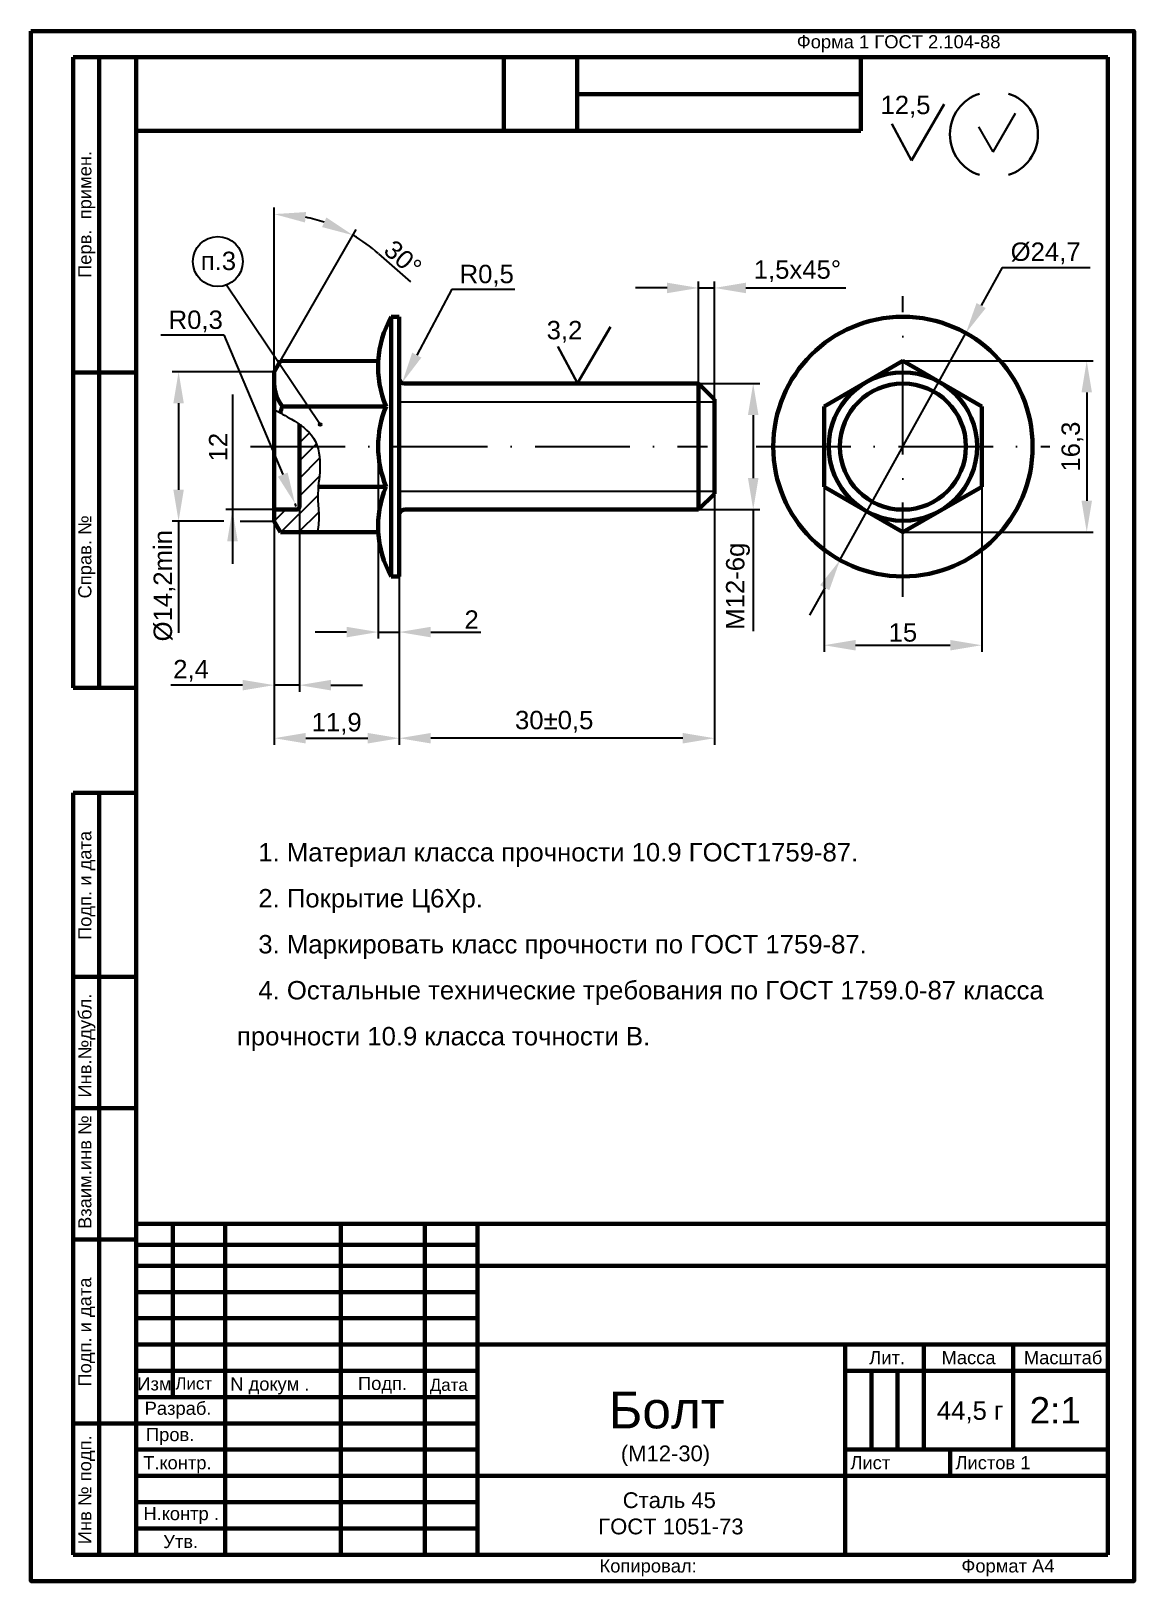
# Model space of a CAD drawing. Extents: x -1209 to -999, y 325 to 620.
import ezdxf

# ---------------------------------------------------------------- set-up
doc = ezdxf.new("R2010")
doc.units = 0
doc.linetypes.add('ACAD_ISO04W100', pattern=[30, 24, -3, 0, -3])
doc.linetypes.add('ACAD_ISO10W100', pattern=[18, 12, -3, 0, -3])
doc.layers.get('0').update_dxf_attribs({"linetype": 'CONTINUOUS'})
doc.layers.get('Defpoints').update_dxf_attribs({"linetype": 'CONTINUOUS'})
for name, color, linetype, lineweight in [('Осевуха', 210, 'ACAD_ISO10W100', 25), ('Основная', 41, 'CONTINUOUS', 60), ('Размерная', 91, 'CONTINUOUS', 25), ('текст', 50, 'CONTINUOUS', 25)]:
    doc.layers.add(name, color=color, linetype=linetype, lineweight=lineweight)
doc.styles.get("Standard").update_dxf_attribs({"font": 'arial.ttf'})
doc.dimstyles.new('ISO-25_WS', dxfattribs={"dimtxt": 3.5, "dimasz": 6, "dimexe": 1.25, "dimexo": 0.01, "dimtad": 1, "dimdec": 4, "dimdsep": 46, "dimtxsty": 'STANDARD', "dimcen": 6, "dimadec": 0, "dimazin": 0, "dimtfac": 1, "dimtdec": 4, "dimtmove": 0, "dimatfit": 3, "dimfxl": 1, "dimtolj": 1, "dimtzin": 0, "dimarcsym": 0})

# ---------------------------------------------------------------- blocks, each defined once
blk = doc.blocks.new('*D143')
at = {"layer": 'Defpoints', "color": 0, "linetype": 'Continuous', "transparency": 16777216}
for p in [(-1030.81, 562.7), (-1054.78, 519.5)]:
    blk.add_point(p, dxfattribs=at)
at = {"layer": 'Размерная', "color": 0, "linetype": 'Continuous', "lineweight": -2, "transparency": 16777216}
for p, q in [((-1023.9, 575.16), (-1027.9, 567.95)), ((-1054.78, 519.5), (-1030.81, 562.7)), ((-1057.69, 514.25), (-1060.6, 509.01))]:
    blk.add_line(p, q, dxfattribs=at)
at = {"layer": 'Размерная', "color": 0, "linetype": 'Continuous', "transparency": 16777216}
for points in [[(-1028.78, 568.43), (-1027.03, 567.46), (-1030.81, 562.7)], [(-1058.56, 514.74), (-1056.81, 513.77), (-1054.78, 519.5)]]:
    blk.add_solid(points, dxfattribs=at)
blk = doc.blocks.new('*D138')
at = {"layer": 'Defpoints', "color": 0, "linetype": 'Continuous', "transparency": 16777216}
for p in [(-1138.16, 553.22), (-1137.7, 554.1)]:
    blk.add_point(p, dxfattribs=at)
at = {"layer": 'Размерная', "color": 0, "linetype": 'Continuous', "lineweight": -2, "transparency": 16777216}
blk.add_line((-1128.69, 571.06), (-1135.35, 558.52), dxfattribs=at)
at = {"layer": 'Размерная', "color": 0, "linetype": 'Continuous', "transparency": 16777216}
blk.add_solid([(-1136.23, 558.99), (-1134.47, 558.05), (-1138.16, 553.22)], dxfattribs=at)
blk = doc.blocks.new('*D137')
at = {"layer": 'Defpoints', "color": 0, "linetype": 'Continuous', "transparency": 16777216}
for p in [(-1081.7, 571.3), (-1081.7, 550.1), (-1078.7, 549.6)]:
    blk.add_point(p, dxfattribs=at)
at = {"layer": 'Размерная', "color": 0, "linetype": 'Continuous', "lineweight": -2, "transparency": 16777216}
for p, q in [((-1081.7, 550.11), (-1081.7, 572.55)), ((-1078.7, 549.61), (-1078.7, 572.55)), ((-1087.7, 571.3), (-1093.7, 571.3)), ((-1081.7, 571.3), (-1078.7, 571.3)), ((-1072.7, 571.3), (-1053.68, 571.3))]:
    blk.add_line(p, q, dxfattribs=at)
at = {"layer": 'Размерная', "color": 0, "linetype": 'Continuous', "transparency": 16777216}
for points in [[(-1087.7, 572.3), (-1087.7, 570.3), (-1081.7, 571.3)], [(-1072.7, 572.3), (-1072.7, 570.3), (-1078.7, 571.3)]]:
    blk.add_solid(points, dxfattribs=at)
blk = doc.blocks.new('*D135')
at = {"layer": 'Defpoints', "color": 0, "linetype": 'Continuous', "transparency": 16777216}
for p in [(-1042.8, 557.4), (-1042.8, 524.8), (-1007.8, 524.8)]:
    blk.add_point(p, dxfattribs=at)
at = {"layer": 'Размерная', "color": 0, "linetype": 'Continuous', "lineweight": -2, "transparency": 16777216}
for p, q in [((-1042.79, 557.4), (-1006.55, 557.4)), ((-1007.8, 551.4), (-1007.8, 530.8)), ((-1042.79, 524.8), (-1006.55, 524.8))]:
    blk.add_line(p, q, dxfattribs=at)
at = {"layer": 'Размерная', "color": 0, "linetype": 'Continuous', "transparency": 16777216}
for points in [[(-1008.8, 551.4), (-1006.8, 551.4), (-1007.8, 557.4)], [(-1008.8, 530.8), (-1006.8, 530.8), (-1007.8, 524.8)]]:
    blk.add_solid(points, dxfattribs=at)
at = {"layer": 'Размерная', "color": 0, "linetype": 'Continuous', "transparency": 16777216, "insert": (-1010.53, 541.1), "char_height": 3.5, "attachment_point": 5, "rotation": 90}
blk.add_mtext('\\A1;16,3', dxfattribs=at)
blk = doc.blocks.new('*D133')
at = {"layer": 'Defpoints', "color": 0, "linetype": 'Continuous', "transparency": 16777216}
for p in [(-1158.53, 530.25), (-1158.3, 529.7)]:
    blk.add_point(p, dxfattribs=at)
at = {"layer": 'Размерная', "color": 0, "linetype": 'Continuous', "lineweight": -2, "transparency": 16777216}
for p, q in [((-1172.1, 562.36), (-1160.86, 535.78)), ((-1158.3, 529.7), (-1158.53, 530.25))]:
    blk.add_line(p, q, dxfattribs=at)
at = {"layer": 'Размерная', "color": 0, "linetype": 'Continuous', "transparency": 16777216}
blk.add_solid([(-1159.94, 536.17), (-1161.79, 535.39), (-1158.53, 530.25)], dxfattribs=at)
blk = doc.blocks.new('*D131')
at = {"layer": 'Defpoints', "color": 0, "linetype": 'Continuous', "transparency": 16777216}
for p in [(-1157.29, 584.89), (-1162.5, 555.35), (-1162.5, 555.35), (-1161.31, 557.4), (-1162.5, 526.85)]:
    blk.add_point(p, dxfattribs=at)
at = {"layer": 'Размерная', "color": 0, "linetype": 'Continuous', "lineweight": -2, "transparency": 16777216}
for p, q in [((-1162.5, 555.36), (-1162.5, 586.6)), ((-1161.31, 557.41), (-1146.87, 582.41)), ((-1142.63, 577.82), (-1136.55, 572.45))]:
    blk.add_line(p, q, dxfattribs=at)
for start, end in [(71.4789, 78.5211), (48.5211, 60)]:
    blk.add_arc((-1162.5, 555.35), 30, start, end, dxfattribs=at)
at = {"layer": 'Размерная', "color": 0, "linetype": 'Continuous', "transparency": 16777216}
for points in [[(-1156.63, 583.75), (-1156.43, 585.74), (-1162.5, 585.35)], [(-1152.56, 584.71), (-1153.38, 582.88), (-1147.5, 581.33)]]:
    blk.add_solid(points, dxfattribs=at)
at = {"layer": 'Размерная', "color": 0, "linetype": 'Continuous', "transparency": 16777216, "insert": (-1137.99, 576.95), "char_height": 3.5, "attachment_point": 5, "rotation": 318.5211}
blk.add_mtext('\\A1;30°', dxfattribs=at)
blk = doc.blocks.new('*D142')
at = {"layer": 'Defpoints', "color": 0, "linetype": 'Continuous', "transparency": 16777216}
for p in [(-1078.7, 532.1), (-1138.7, 516.4), (-1138.7, 485.6)]:
    blk.add_point(p, dxfattribs=at)
at = {"layer": 'Размерная', "color": 0, "linetype": 'Continuous', "lineweight": -2, "transparency": 16777216}
for p, q in [((-1078.7, 532.09), (-1078.7, 484.35)), ((-1138.7, 516.39), (-1138.7, 484.35)), ((-1084.7, 485.6), (-1132.7, 485.6))]:
    blk.add_line(p, q, dxfattribs=at)
at = {"layer": 'Размерная', "color": 0, "linetype": 'Continuous', "transparency": 16777216}
for points in [[(-1132.7, 486.6), (-1132.7, 484.6), (-1138.7, 485.6)], [(-1084.7, 486.6), (-1084.7, 484.6), (-1078.7, 485.6)]]:
    blk.add_solid(points, dxfattribs=at)
blk = doc.blocks.new('*D141')
at = {"layer": 'Defpoints', "color": 0, "linetype": 'Continuous', "transparency": 16777216}
for p in [(-1162.5, 526.89), (-1138.7, 516.4), (-1138.7, 485.6)]:
    blk.add_point(p, dxfattribs=at)
at = {"layer": 'Размерная', "color": 0, "linetype": 'Continuous', "lineweight": -2, "transparency": 16777216}
for p, q in [((-1162.5, 526.88), (-1162.5, 484.35)), ((-1138.7, 516.39), (-1138.7, 484.35)), ((-1156.5, 485.6), (-1144.7, 485.6))]:
    blk.add_line(p, q, dxfattribs=at)
at = {"layer": 'Размерная', "color": 0, "linetype": 'Continuous', "transparency": 16777216}
for points in [[(-1156.5, 486.6), (-1156.5, 484.6), (-1162.5, 485.6)], [(-1144.7, 486.6), (-1144.7, 484.6), (-1138.7, 485.6)]]:
    blk.add_solid(points, dxfattribs=at)
at = {"layer": 'Размерная', "color": 0, "linetype": 'Continuous', "transparency": 16777216, "insert": (-1150.6, 488.33), "char_height": 3.5, "attachment_point": 5}
blk.add_mtext('\\A1;11,9', dxfattribs=at)
blk = doc.blocks.new('*D140')
at = {"layer": 'Defpoints', "color": 0, "linetype": 'Continuous', "transparency": 16777216}
for p in [(-1162.5, 529.1), (-1157.7, 529.7), (-1162.5, 495.7)]:
    blk.add_point(p, dxfattribs=at)
at = {"layer": 'Размерная', "color": 0, "linetype": 'Continuous', "lineweight": -2, "transparency": 16777216}
for p, q in [((-1162.5, 529.09), (-1162.5, 494.45)), ((-1157.7, 529.69), (-1157.7, 494.45)), ((-1168.5, 495.7), (-1182.17, 495.7)), ((-1157.7, 495.7), (-1162.5, 495.7)), ((-1151.7, 495.7), (-1145.7, 495.7))]:
    blk.add_line(p, q, dxfattribs=at)
at = {"layer": 'Размерная', "color": 0, "linetype": 'Continuous', "transparency": 16777216}
for points in [[(-1168.5, 496.7), (-1168.5, 494.7), (-1162.5, 495.7)], [(-1151.7, 496.7), (-1151.7, 494.7), (-1157.7, 495.7)]]:
    blk.add_solid(points, dxfattribs=at)
at = {"layer": 'Размерная', "color": 0, "linetype": 'Continuous', "transparency": 16777216, "insert": (-1178.33, 498.43), "char_height": 3.5, "attachment_point": 5}
blk.add_mtext('\\A1;2,4', dxfattribs=at)
blk = doc.blocks.new('*D139')
at = {"layer": 'Defpoints', "color": 0, "linetype": 'Continuous', "transparency": 16777216}
for p in [(-1162.49, 555.36), (-1180.7, 526.89), (-1172.1, 526.89)]:
    blk.add_point(p, dxfattribs=at)
at = {"layer": 'Размерная', "color": 0, "linetype": 'Continuous', "lineweight": -2, "transparency": 16777216}
for p, q in [((-1162.5, 555.36), (-1181.95, 555.36)), ((-1180.7, 549.36), (-1180.7, 532.89)), ((-1172.11, 526.89), (-1181.95, 526.89)), ((-1180.7, 526.89), (-1180.7, 505.67))]:
    blk.add_line(p, q, dxfattribs=at)
at = {"layer": 'Размерная', "color": 0, "linetype": 'Continuous', "transparency": 16777216}
for points in [[(-1181.7, 549.36), (-1179.7, 549.36), (-1180.7, 555.36)], [(-1181.7, 532.89), (-1179.7, 532.89), (-1180.7, 526.89)]]:
    blk.add_solid(points, dxfattribs=at)
blk = doc.blocks.new('*D132')
at = {"layer": 'Defpoints', "color": 0, "linetype": 'Continuous', "transparency": 16777216}
for p in [(-1142.7, 541.1), (-1138.7, 541.1), (-1138.7, 505.8)]:
    blk.add_point(p, dxfattribs=at)
at = {"layer": 'Размерная', "color": 0, "linetype": 'Continuous', "lineweight": -2, "transparency": 16777216}
for p, q in [((-1142.7, 541.09), (-1142.7, 504.55)), ((-1138.7, 541.09), (-1138.7, 504.55)), ((-1148.7, 505.8), (-1154.7, 505.8)), ((-1142.7, 505.8), (-1138.7, 505.8)), ((-1132.7, 505.8), (-1123.13, 505.8))]:
    blk.add_line(p, q, dxfattribs=at)
at = {"layer": 'Размерная', "color": 0, "linetype": 'Continuous', "transparency": 16777216}
for points in [[(-1148.7, 506.8), (-1148.7, 504.8), (-1142.7, 505.8)], [(-1132.7, 506.8), (-1132.7, 504.8), (-1138.7, 505.8)]]:
    blk.add_solid(points, dxfattribs=at)
at = {"layer": 'Размерная', "color": 0, "linetype": 'Continuous', "transparency": 16777216, "insert": (-1124.91, 508.18), "char_height": 3.5, "attachment_point": 5}
blk.add_mtext('\\A1;2', dxfattribs=at)
blk = doc.blocks.new('*D134')
at = {"layer": 'Defpoints', "color": 0, "linetype": 'Continuous', "transparency": 16777216}
for p in [(-1057.8, 533.46), (-1027.8, 533.46), (-1027.8, 503.3)]:
    blk.add_point(p, dxfattribs=at)
at = {"layer": 'Размерная', "color": 0, "linetype": 'Continuous', "lineweight": -2, "transparency": 16777216}
for p, q in [((-1057.8, 533.45), (-1057.8, 502.05)), ((-1027.8, 533.45), (-1027.8, 502.05)), ((-1051.8, 503.3), (-1033.8, 503.3))]:
    blk.add_line(p, q, dxfattribs=at)
at = {"layer": 'Размерная', "color": 0, "linetype": 'Continuous', "transparency": 16777216}
for points in [[(-1051.8, 504.3), (-1051.8, 502.3), (-1057.8, 503.3)], [(-1033.8, 504.3), (-1033.8, 502.3), (-1027.8, 503.3)]]:
    blk.add_solid(points, dxfattribs=at)
at = {"layer": 'Размерная', "color": 0, "linetype": 'Continuous', "transparency": 16777216, "insert": (-1042.8, 505.71), "char_height": 3.5, "attachment_point": 5}
blk.add_mtext('\\A1;15', dxfattribs=at)
blk = doc.blocks.new('*D136')
at = {"layer": 'Defpoints', "color": 0, "linetype": 'Continuous', "transparency": 16777216}
for p in [(-1087, 553.1), (-1087, 529.1), (-1071.3, 529.1)]:
    blk.add_point(p, dxfattribs=at)
at = {"layer": 'Размерная', "color": 0, "linetype": 'Continuous', "lineweight": -2, "transparency": 16777216}
for p, q in [((-1086.99, 553.1), (-1070.05, 553.1)), ((-1071.3, 547.1), (-1071.3, 535.1)), ((-1086.99, 529.1), (-1070.05, 529.1)), ((-1071.3, 529.1), (-1071.3, 505.96))]:
    blk.add_line(p, q, dxfattribs=at)
at = {"layer": 'Размерная', "color": 0, "linetype": 'Continuous', "transparency": 16777216}
for points in [[(-1072.3, 547.1), (-1070.3, 547.1), (-1071.3, 553.1)], [(-1072.3, 535.1), (-1070.3, 535.1), (-1071.3, 529.1)]]:
    blk.add_solid(points, dxfattribs=at)
at = {"layer": 'Размерная', "color": 0, "linetype": 'Continuous', "transparency": 16777216, "insert": (-1074.2, 514.53), "char_height": 3.5, "attachment_point": 5, "rotation": 90}
blk.add_mtext('\\A1;M12-6g', dxfattribs=at)
blk = doc.blocks.new('frame')
at = {"color": 7, "lineweight": 60}
blk.add_lwpolyline([(-1208.8, 620.2), (-998.8, 620.2), (-998.8, 325.2), (-1208.8, 325.2)], close=True, dxfattribs=at)

msp = doc.modelspace()

# ---------------------------------------------------------------- hatches: boundary and pattern name
at = {"layer": 'текст', "linetype": 'Continuous'}
h = msp.add_hatch(dxfattribs=at)
h.set_pattern_fill('ANSI31', scale=0.75, style=0)
h.set_pattern_definition([(45, (-697.4, 325.2), (-1.683798, 1.683798), [])])
edge = h.paths.add_edge_path()
edge.add_spline(control_points=[(-1154.2777, 524.80598), (-1154.04803, 526.20514), (-1153.8931, 528.27953), (-1154.44098, 532.18519), (-1153.6037, 536.39338), (-1153.85413, 539.78364), (-1154.27333, 541.1)], knot_values=[6.387050123, 6.387050123, 6.387050123, 6.387050123, 7.813083189, 9.516021826, 12.2234191, 14.293119706, 14.293119706, 14.293119706, 14.293119706], degree=3, periodic=0)
edge.add_line((-1154.27333, 541.1), (-1157.69579, 541.1))
edge.add_line((-1157.69579, 541.1), (-1157.69579, 529.7))
edge.add_arc((-1158.29579, 529.7), 0.6, -90, 0, ccw=False)
edge.add_line((-1158.29579, 529.1), (-1162.49579, 529.1))
edge.add_line((-1162.49579, 529.1), (-1162.49579, 526.85))
edge.add_line((-1162.49579, 526.85), (-1161.31272, 524.80086))
edge.add_line((-1161.31272, 524.80086), (-1154.2777, 524.80598))
edge = h.paths.add_edge_path()
edge.add_spline(control_points=[(-1154.27333, 541.1), (-1154.45394, 541.66715), (-1155.19978, 543.35374), (-1156.62649, 544.60118), (-1157.69579, 545.34284)], knot_values=[3.595928698, 3.595928698, 3.595928698, 3.595928698, 4.487646671, 6.387050123, 6.387050123, 6.387050123, 6.387050123], degree=3, periodic=0)
edge.add_line((-1157.69579, 545.34284), (-1157.69579, 541.1))
edge.add_line((-1157.69579, 541.1), (-1154.27333, 541.1))
msp.add_hatch(color=7, dxfattribs=at).paths.add_polyline_path([(-1153.47908, 545.3078, 1), (-1153.97908, 545.3078, 1)])

# ---------------------------------------------------------------- linework, layer by layer
at = {"color": 7, "lineweight": 60}
for p, q in [((-1200.8, 615.2), (-1200.8, 495.2)), ((-1188.8, 615.2), (-1200.8, 615.2)), ((-1195.8, 495.2), (-1195.8, 615.2)), ((-1188.8, 330.2), (-1188.8, 615.2)), ((-1188.8, 615.2), (-1003.8, 615.2)), ((-1118.8, 601.2), (-1118.8, 615.2)), ((-1104.8, 601.2), (-1104.8, 615.2)), ((-1050.8, 601.2), (-1050.8, 615.2)), ((-1003.8, 615.2), (-1003.8, 330.2)), ((-1104.8, 608.2), (-1050.8, 608.2)), ((-1188.8, 601.2), (-1118.8, 601.2)), ((-1118.8, 601.2), (-1104.8, 601.2)), ((-1104.8, 601.2), (-1050.8, 601.2)), ((-1188.8, 555.2), (-1200.8, 555.2)), ((-1200.8, 495.2), (-1188.8, 495.2)), ((-1200.8, 330.2), (-1200.8, 475.2)), ((-1200.8, 475.2), (-1188.8, 475.2)), ((-1195.8, 475.2), (-1195.8, 330.2)), ((-1200.8, 440.2), (-1188.8, 440.2)), ((-1200.8, 415.2), (-1188.8, 415.2)), ((-1003.8, 393.2), (-1188.8, 393.2)), ((-1181.8, 393.2), (-1181.8, 360.2)), ((-1171.8, 393.2), (-1171.8, 330.2)), ((-1149.8, 393.2), (-1149.8, 330.2)), ((-1133.8, 393.2), (-1133.8, 330.2)), ((-1123.8, 330.2), (-1123.8, 393.2)), ((-1200.8, 390.2), (-1188.8, 390.2)), ((-1123.8, 389.2), (-1188.8, 389.2)), ((-1003.8, 385.2), (-1188.8, 385.2)), ((-1188.8, 380.2), (-1123.8, 380.2)), ((-1188.8, 375.2), (-1123.8, 375.2)), ((-1003.8, 370.2), (-1188.8, 370.2)), ((-1053.8, 370.2), (-1053.8, 330.2)), ((-1038.8, 370.2), (-1038.8, 350.2)), ((-1021.8, 370.2), (-1021.8, 350.2)), ((-1188.8, 365.2), (-1123.8, 365.2)), ((-1053.8, 365.2), (-1003.8, 365.2)), ((-1048.8, 365.2), (-1048.8, 350.2)), ((-1043.8, 365.2), (-1043.8, 350.2)), ((-1188.8, 360.2), (-1123.8, 360.2)), ((-1200.8, 355.2), (-1123.8, 355.2)), ((-1188.8, 350.2), (-1123.8, 350.2)), ((-1053.8, 350.2), (-1003.8, 350.2)), ((-1033.8, 350.2), (-1033.8, 345.2)), ((-1188.8, 345.2), (-1003.8, 345.2)), ((-1188.8, 340.2), (-1123.8, 340.2)), ((-1188.8, 335.2), (-1123.8, 335.2)), ((-1188.8, 330.2), (-1200.8, 330.2)), ((-1003.8, 330.2), (-1188.8, 330.2))]:
    msp.add_line(p, q, dxfattribs=at)
at = {"layer": 'Осевуха', "color": 7, "ltscale": 1.5}
for p, q in [((-1042.79579, 512.4875), (-1042.79579, 569.7125)), ((-1167, 541.1), (-1080, 541.1)), ((-1070.74474, 541.1), (-1014.84684, 541.1))]:
    msp.add_line(p, q, dxfattribs=at)
at = {"layer": 'Осевуха', "color": 7, "linetype": 'Continuous'}
for p, q in [((-1138.69579, 549.6), (-1115.26837, 549.6)), ((-1115.26837, 549.6), (-1078.69951, 549.6)), ((-1138.69579, 532.6), (-1114.38998, 532.6)), ((-1114.38998, 532.6), (-1078.69951, 532.6))]:
    msp.add_line(p, q, dxfattribs=at)
at = {"layer": 'Основная', "color": 7, "linetype": 'Continuous'}
for p, q in [((-1140.19579, 565.8), (-1140.19579, 516.4)), ((-1138.69579, 565.8), (-1140.19579, 565.8)), ((-1138.69579, 565.8), (-1138.69579, 528.1)), ((-1162.49579, 555.35), (-1161.31272, 557.39914)), ((-1162.49579, 555.35), (-1162.49579, 526.85)), ((-1142.6879, 557.38559), (-1161.31272, 557.39914)), ((-1042.79579, 557.4), (-1057.79579, 548.73975)), ((-1042.79579, 557.4), (-1027.79579, 548.73975)), ((-1137.69579, 553.1), (-1116.7, 553.1)), ((-1116.7, 553.1), (-1081.69951, 553.1)), ((-1081.69951, 553.1), (-1081.69951, 529.1)), ((-1081.69951, 553.1), (-1078.69579, 550.09628)), ((-1141.19579, 548.73975), (-1160.89579, 548.73975)), ((-1078.69951, 550.1), (-1078.69951, 532.1)), ((-1057.79579, 533.46025), (-1057.79579, 548.73975)), ((-1027.79579, 533.46025), (-1027.79579, 548.73975)), ((-1157.69579, 545.34284), (-1157.69579, 529.7)), ((-1141.18379, 533.46025), (-1154.10578, 533.46025)), ((-1081.69951, 529.1), (-1078.69951, 532.1)), ((-1042.79579, 524.8), (-1057.79579, 533.46025)), ((-1042.79579, 524.8), (-1027.79579, 533.46025)), ((-1162.49579, 529.1), (-1158.29579, 529.1)), ((-1138.69579, 528.1), (-1138.69579, 516.4)), ((-1137.69579, 529.1), (-1114.5, 529.1)), ((-1114.5, 529.1), (-1081.69951, 529.1)), ((-1162.49579, 526.85), (-1161.31272, 524.80086)), ((-1142.6879, 524.81441), (-1161.31272, 524.80086)), ((-1138.69579, 516.4), (-1140.19579, 516.4))]:
    msp.add_line(p, q, dxfattribs=at)
for radius in [24.7, 14.12543, 12]:
    msp.add_circle((-1042.79579, 541.1), radius, dxfattribs=at)
for centre, radius, start, end in [((-1123.48087, 556.27326), 19.23922, 150.3188536, 203.0522801), ((-1155.05512, 553.36069), 7.44759, 182.756525, 218.3498849), ((-1137.69579, 554.1), 1, 180, 270), ((-1143.4565, 541.1), 19.03929, 156.3428923, 160.2638875), ((-1122.56505, 541.11463), 20.13075, 157.7418824, 202.3481139), ((-1123.48087, 525.92674), 19.23922, 156.9477199, 209.6811464), ((-1158.29579, 529.7), 0.6, 270, 0), ((-1137.69579, 528.1), 1, 90, 180)]:
    msp.add_arc(centre, radius, start, end, dxfattribs=at)
at = {"layer": 'Размерная', "color": 7, "lineweight": 30}
for p, q in [((-1041.16248, 595.52376), (-1034.91248, 606.27376)), ((-1041.16248, 595.52376), (-1044.91248, 602.52376)), ((-1104.72248, 553.17376), (-1098.47248, 563.92376)), ((-1104.72248, 553.17376), (-1108.47248, 560.17376))]:
    msp.add_line(p, q, dxfattribs=at)
at = {"layer": 'Размерная', "color": 7, "linetype": 'Continuous'}
for p, q in [((-1025.59531, 597.2), (-1028.34531, 601.96314)), ((-1025.59531, 597.2), (-1021.34531, 604.56122)), ((-1023.9, 575.16062), (-1007.13581, 575.16062)), ((-1153.72908, 545.3078), (-1171.59819, 571.84656)), ((-1128.68942, 571.06062), (-1116.69579, 571.06062)), ((-1184.09153, 562.36062), (-1172.0979, 562.36062)), ((-1170.44191, 551), (-1170.44191, 529.1)), ((-1159.89804, 529.1), (-1171.69191, 529.1)), ((-1170.44191, 529.1), (-1170.44191, 518.8)), ((-1169, 526.88823), (-1162.49579, 526.88823))]:
    msp.add_line(p, q, dxfattribs=at)
msp.add_circle((-1173.22908, 576.3078), 4.75, dxfattribs=at)
at = {"layer": 'Размерная', "color": 7, "lineweight": 30}
for centre, start, end in [((-1025.71324, 600.53625), 107.9034043, 252.0965957), ((-1025.21173, 600.53625), 287.9034043, 72.0965957)]:
    msp.add_arc(centre, 8.12993, start, end, dxfattribs=at)
at = {"layer": 'Размерная', "color": 7, "linetype": 'Continuous'}
msp.add_open_spline([(-1162.49579, 548.12204), (-1161.39748, 547.54815), (-1158.6777, 546.07934), (-1154.21662, 543.0534), (-1153.48848, 536.97247), (-1154.44098, 532.18519), (-1153.8931, 528.27953), (-1154.04803, 526.20514), (-1154.2777, 524.80598)], degree=3, knots=[0.855533678, 0.855533678, 0.855533678, 0.855533678, 2.729468813, 5.49533215, 8.456750729, 11.164148003, 12.86708664, 14.293119706, 14.293119706, 14.293119706, 14.293119706], dxfattribs=at)
msp.add_solid([(-1169.44191, 523.1), (-1171.44191, 523.1), (-1170.44191, 529.1)], dxfattribs=at)
at = {"layer": 'текст', "color": 7, "linetype": 'Continuous'}
msp.add_circle((-1153.72908, 545.3078), 0.25, dxfattribs=at)

# ---------------------------------------------------------------- block references
at = {"layer": 'Размерная', "linetype": 'Continuous'}
msp.add_blockref('frame', (0, 0), dxfattribs=at)

# ---------------------------------------------------------------- texts
at = {"color": 7, "lineweight": 25, "char_height": 2.5, "attachment_point": 1, "rotation": 90}
for s, insert, width in [('{\\fArial|b0|i0|c204|p34;Перв.  примен.}', (-1199.8, 573.2), 95), ('{\\fArial|b0|i0|c204|p34;Подп. и дата}', (-1199.8133, 362.2), 26), ('{\\fArial|b0|i0|c204|p34;Инв № подп.}', (-1199.8133, 332.2), 26)]:
    msp.add_mtext(s, dxfattribs=dict(at, insert=insert, width=width))
at = {"color": 7, "lineweight": 60, "insert": (-1199.8, 447.2), "char_height": 2.5, "width": 41, "attachment_point": 1, "rotation": 90}
msp.add_mtext('{\\fArial|b0|i0|c204|p34;Подп. и дата}', dxfattribs=at)
at = {"color": 7, "lineweight": 25}
for s, insert, char_height, width, attachment_point in [('{\\fArial|b0|i0|c204|p34;Лит.}', (-1045.8, 367.7), 2.5, 10, 5), ('{\\fArial|b0|i0|c204|p34;Масса}', (-1030.3, 367.7), 2.5, 13, 5), ('{\\fArial|b0|i0|c204|p34;Масштаб}', (-1012.3, 367.7), 2.5, 15, 5), ('{\\fArial|b0|i0|c204|p34;Изм}', (-1185.3, 362.7), 2.5, 5, 5), ('{\\fArial|b0|i0|c204|p34;Лист}', (-1181.3138, 363.94538), 2.3, 25, 1), ('{\\fArial|b0|i0|c204|p34;Болт}', (-1087.8, 357.7), 7, 42, 5), ('{\\fArial|b0|i0|c204|p34;2:1}', (-1013.8, 357.7), 5, 42, 5), ('{\\fArial|b0|i0|c204|p34;Разраб.}', (-1180.8, 357.7), 2.5, 14, 5), ('{\\fArial|b0|i0|c204|p32;44,5 \\fArial|b0|i0|c204|p34;г}', (-1030, 357.3), 3.5, 42, 5), ('{\\fArial|b0|i0|c204|p34;Пров.}', (-1182.3, 352.7), 2.5, 15, 5), ('{\\fArial|b0|i0|c204|p34;(М1}2{\\fArial|b0|i0|c204|p34;-}3{\\fArial|b0|i0|c204|p34;0)}', (-1096.5, 350.98193), 3, 21, 1), ('{\\fArial|b0|i0|c204|p34;Лист}', (-1052.8, 347.7), 2.5, 15, 4), ('{\\fArial|b0|i0|c204|p34;Листов 1}', (-1032.8, 347.7), 2.5, 15, 4), ('{\\fArial|b0|i0|c204|p34;    Сталь 45\\PГОСТ 1051-73}', (-1100.8, 342.08193), 3, 45, 1), ('{\\fArial|b0|i0|c204|p34;Утв.}', (-1180.3, 332.7), 2.5, 15, 5), ('{\\fArial|b0|i0|c204|p34;Копировал:}', (-1091.3, 327.7), 2.5, 23, 5), ('{\\fArial|b0|i0|c204|p34;Формат А4}', (-1022.8, 327.7), 2.5, 30, 5)]:
    msp.add_mtext(s, dxfattribs=dict(at, insert=insert, char_height=char_height, width=width, attachment_point=attachment_point))
at = {"color": 7, "char_height": 2.5}
for s, insert, width, attachment_point in [('{\\fArial|b0|i0|c204|p34;N докум .}', (-1170.86643, 363.94538), 20, 1), ('{\\fArial|b0|i0|c204|p34;Подп.}', (-1141.86643, 362.44538), 14, 5), ('{\\fArial|b0|i0|c204|p34;Т.контр.}', (-1180.92732, 347.33659), 15.9654, 5), ('{\\fArial|b0|i0|c204|p34;Н.контр .}', (-1187.39189, 339.28143), 17, 1)]:
    msp.add_mtext(s, dxfattribs=dict(at, insert=insert, width=width, attachment_point=attachment_point))
at = {"color": 7, "lineweight": 15, "insert": (-1132.86912, 363.68439), "char_height": 2.3, "width": 8, "attachment_point": 1}
msp.add_mtext('{\\fArial|b0|i0|c204|p34;Дата}', dxfattribs=at)
at = {"layer": 'Основная', "color": 7, "linetype": 'ACAD_ISO04W100', "lineweight": 25, "insert": (-1063.0084, 619.40506), "char_height": 2.5, "width": 57, "attachment_point": 1}
msp.add_mtext('{\\fArial|b0|i0|c204|p34;Форма 1 ГОСТ 2.104-88}', dxfattribs=at)
at = {"layer": 'Основная', "color": 7, "linetype": 'ACAD_ISO04W100', "char_height": 2.5, "attachment_point": 1, "rotation": 90}
for s, insert, width in [('{\\fArial|b0|i0|c204|p34;Справ. №}', (-1199.8, 512.2), 20), ('{\\fArial|b0|i0|c204|p34;Инв.№дубл.}', (-1199.8, 417.2), 32)]:
    msp.add_mtext(s, dxfattribs=dict(at, insert=insert, width=width))
at = {"layer": 'Основная', "color": 7, "linetype": 'ACAD_ISO04W100', "lineweight": 25, "insert": (-1199.8, 392.2), "char_height": 2.5, "width": 23, "attachment_point": 1, "rotation": 90}
msp.add_mtext('{\\fArial|b0|i0|c204|p34;Взаим.инв №}', dxfattribs=at)
at = {"layer": 'Размерная', "color": 7, "linetype": 'Continuous', "char_height": 3.5, "attachment_point": 1}
for s, insert, width in [('{\\fArial|b0|i0|c204|p34;п.3}', (-1176.47908, 578.19718), 9.25), ('%%c24,7', (-1022.28581, 579.94777), 21.75), ('R0,5', (-1127.19579, 575.7), 21.75), ('1,5x45°', (-1071.19951, 576.55), 21.75), ('R0,3', (-1182.5979, 567), 21.75), ('3{\\fArial|b0|i0|c204|p34;0}±{\\fArial|b0|i0|c204|p34;0,5}', (-1116.6479, 490.81), 21.75)]:
    msp.add_mtext(s, dxfattribs=dict(at, insert=insert, width=width))
at = {"layer": 'Размерная', "color": 7, "linetype": 'Continuous', "insert": (-1173.17026, 541), "char_height": 3.5, "attachment_point": 5, "rotation": 90}
msp.add_mtext('12', dxfattribs=at)
at = {"layer": 'Размерная', "color": 7, "linetype": 'Continuous', "insert": (-1185.45472, 504.02179), "char_height": 3.5, "width": 26.5744477, "attachment_point": 1, "rotation": 90}
msp.add_mtext('{\\fArial|b0|i0|c204|p34;%%c}14{\\fArial|b0|i0|c204|p34;,}2min', dxfattribs=at)
at = {"layer": 'текст', "color": 7, "char_height": 3.5, "width": 19.6124836, "attachment_point": 1}
for s, insert in [('1{\\fArial|b0|i0|c204|p34;2},{\\fArial|b0|i0|c204|p34;5}', (-1047.06248, 607.87376)), ('{\\fArial|b0|i0|c204|p34;3},{\\fArial|b0|i0|c204|p34;2}', (-1110.62248, 565.02376))]:
    msp.add_mtext(s, dxfattribs=dict(at, insert=insert))
at = {"layer": 'текст', "color": 7, "lineweight": 30, "insert": (-1170.95, 465.65), "char_height": 3.5, "width": 161.9, "attachment_point": 1, "line_spacing_factor": 1.5}
msp.add_mtext('{\\fArial|b0|i0|c204|p34;    }1. {\\fArial|b0|i0|c204|p34;Материал класса прочности 10.9 ГОСТ1759-87.\\P    2. Покрытие Ц6Хр.\\P    3. Маркировать класс прочности по ГОСТ 1759-87.\\P    4. Остальные технические требования по ГОСТ 1759.0-87 класса\\P прочности 10.9 класса точности В.}', dxfattribs=at)

# ---------------------------------------------------------------- dimensions: what is measured, and where the dimension line sits
at = {"layer": 'Размерная', "color": 7, "linetype": 'Continuous'}
dim = msp.add_angular_dim_2l(base=(-1157.2866, 584.8928), line1=((-1162.49579, 555.35), (-1162.49579, 526.85)), line2=((-1162.49579, 555.35), (-1161.31272, 557.39914)), dimstyle='ISO-25_WS', dxfattribs=at)
dim.commit()
dim.dimension.update_dxf_attribs({"geometry": '*D131', "text_midpoint": (-1137.98859, 576.94577)})
for base, p1, p2, text, picture, middle in [((-1081.69951, 571.3), (-1078.69951, 549.6), (-1081.69951, 550.1), ' ', '*D137', (-1054.30372, 571.3)), ((-1138.69579, 505.8), (-1142.69579, 541.09882), (-1138.69579, 541.1), '2', '*D132', (-1124.91168, 505.8)), ((-1162.49804, 495.7), (-1157.69579, 529.7), (-1162.49804, 529.1), '2,4', '*D140', (-1178.33177, 495.7))]:
    dim = msp.add_linear_dim(base=base, p1=p1, p2=p2, text=text, dimstyle='ISO-25_WS', dxfattribs=at)
    dim.commit()
    dim.dimension.update_dxf_attribs({"geometry": picture, "text_midpoint": middle, "dimtype": 160})
dim = msp.add_diameter_dim_2p(p1=(-1054.77819, 519.50111), p2=(-1030.81339, 562.69889), text=' ', dimstyle='ISO-25_WS', dxfattribs=at)
dim.commit()
dim.dimension.update_dxf_attribs({"geometry": '*D143', "text_midpoint": (-1023.9, 575.16062), "dimtype": 163})
for center, mpoint, picture, middle in [((-1137.69579, 554.1), (-1138.16479, 553.2168), '*D138', (-1128.68942, 571.06062)), ((-1158.29579, 529.7), (-1158.52935, 530.25268), '*D133', (-1172.0979, 562.36062))]:
    dim = msp.add_radius_dim(center=center, mpoint=mpoint, text=' ', dimstyle='ISO-25_WS', override={"dimtmove": 1}, dxfattribs=at)
    dim.commit()
    dim.dimension.update_dxf_attribs({"geometry": picture, "text_midpoint": middle, "dimtype": 164})
for base, p1, p2, text, picture, middle in [((-1180.7, 526.88823), (-1162.48579, 555.36), (-1172.1, 526.88823), ' ', '*D139', (-1180.7, 506.29623)), ((-1071.3, 529.1), (-1086.99579, 553.1), (-1086.99579, 529.1), 'M12-6g', '*D136', (-1071.3, 514.53076))]:
    dim = msp.add_linear_dim(base=base, p1=p1, p2=p2, angle=90, text=text, dimstyle='ISO-25_WS', dxfattribs=at)
    dim.commit()
    dim.dimension.update_dxf_attribs({"geometry": picture, "text_midpoint": middle, "dimtype": 160})
dim = msp.add_linear_dim(base=(-1007.8, 524.8), p1=(-1042.79579, 557.4), p2=(-1042.79579, 524.8), angle=90, text='16,3', dimstyle='ISO-25_WS', dxfattribs=at)
dim.commit()
dim.dimension.update_dxf_attribs({"geometry": '*D135', "text_midpoint": (-1010.52834, 541.1)})
for base, p1, p2, text, picture, middle in [((-1138.69579, 485.6), (-1078.69951, 532.1), (-1138.69579, 516.4), ' ', '*D142', (-1108.69765, 485.6)), ((-1027.79579, 503.3), (-1057.79579, 533.46025), (-1027.79579, 533.46025), '15', '*D134', (-1042.79579, 505.71201)), ((-1138.69579, 485.6), (-1162.49579, 526.88823), (-1138.69579, 516.4), '11,9', '*D141', (-1150.59579, 488.32834))]:
    dim = msp.add_linear_dim(base=base, p1=p1, p2=p2, text=text, dimstyle='ISO-25_WS', dxfattribs=at)
    dim.commit()
    dim.dimension.update_dxf_attribs({"geometry": picture, "text_midpoint": middle})

doc.saveas('drawing.dxf')
